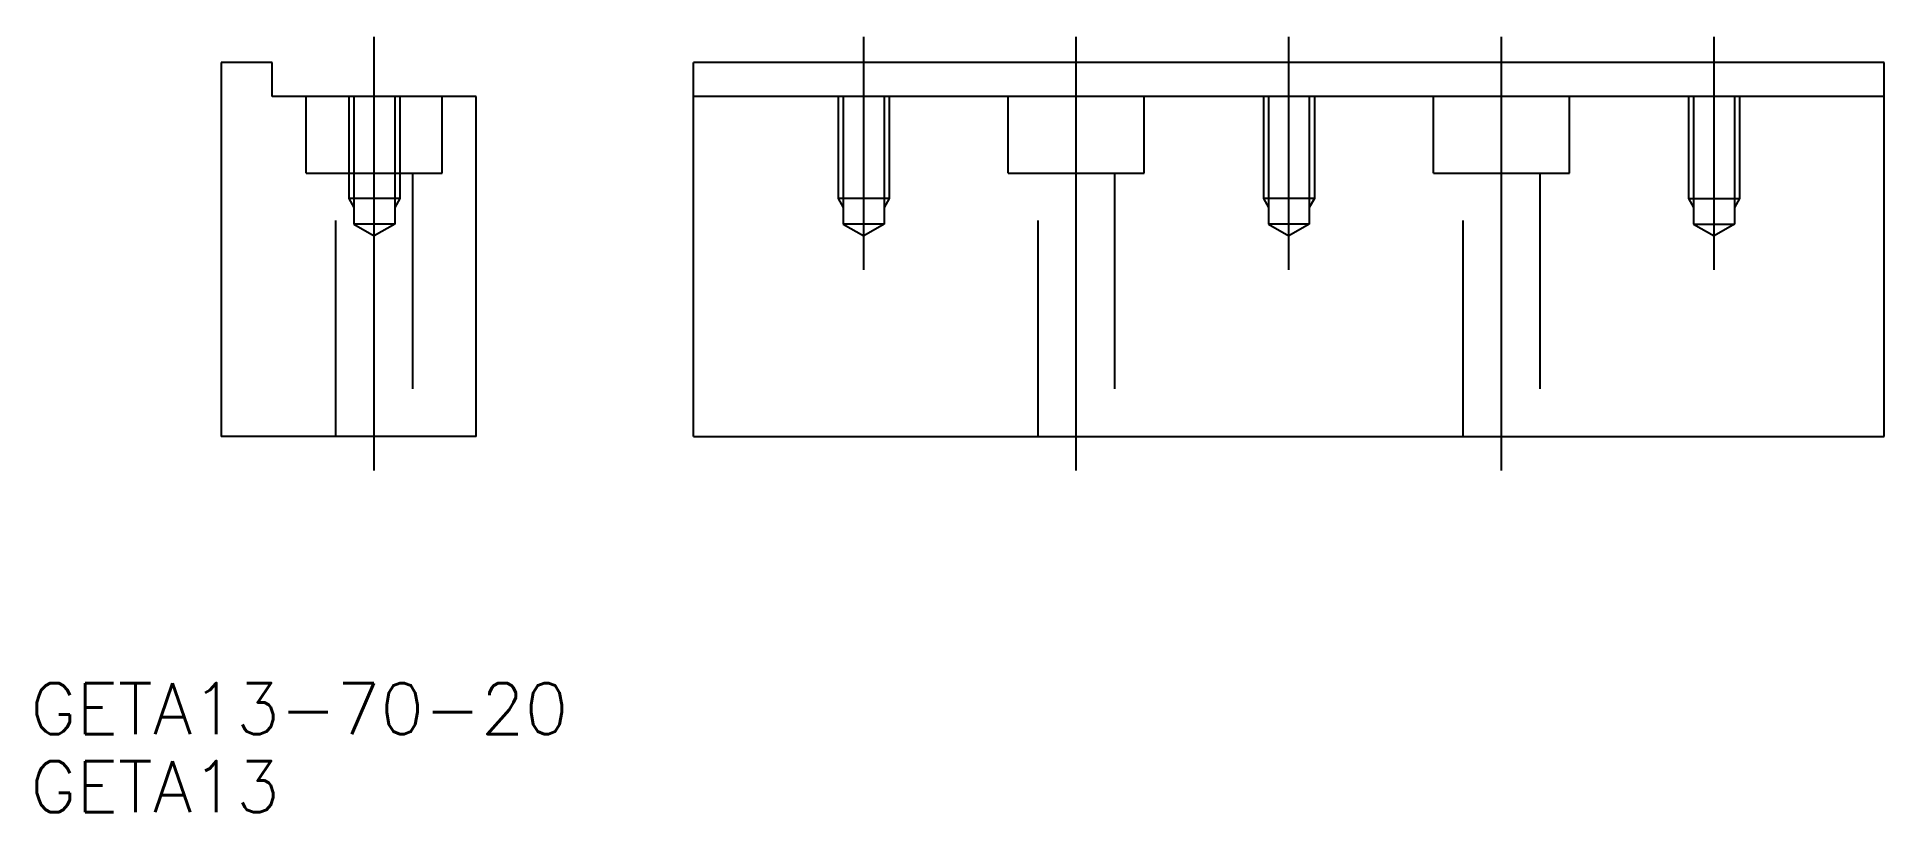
# Model space of a CAD drawing. Extents: x -11 to 98, y -22 to 24.
import ezdxf

# ---------------------------------------------------------------- set-up
doc = ezdxf.new("R2010")
doc.units = 0
doc.linetypes.add('CENTER', pattern=[50.8, 31.75, -6.35, 6.35, -6.35])
doc.linetypes.add('DASHED', pattern=[19.05, 12.7, -6.35])
doc.layers.get('0').update_dxf_attribs({"linetype": 'CONTINUOUS'})
doc.layers.add('CENTER', color=1, linetype='CENTER')
doc.styles.get("Standard").update_dxf_attribs({"font": 'txt.shx', "height": 3, "bigfont": 'bigfont.shx'})

# ---------------------------------------------------------------- blocks, each defined once
blk = doc.blocks.new('*U2')
at = {"color": 7, "linetype": 'CONTINUOUS'}
blk.add_text('GETA13-70-20', height=3, dxfattribs=at).set_placement((-11.22, -17.49))
blk = doc.blocks.new('*U3')
at = {"color": 7, "linetype": 'CONTINUOUS'}
blk.add_text('GETA13', height=3, dxfattribs=at).set_placement((-11.22, -22.08))

msp = doc.modelspace()

# ---------------------------------------------------------------- linework, layer by layer
at = {"color": 7, "linetype": 'CONTINUOUS'}
for p, q in [((3, 22), (0, 22)), ((0, 22), (0, 0)), ((3, 20), (3, 22)), ((97.78, 22), (27.78, 22)), ((27.78, 0), (27.78, 22)), ((97.78, 0), (97.78, 22)), ((15, 20), (3, 20)), ((15, 0), (15, 20)), ((97.78, 20), (27.78, 20)), ((15, 0), (0, 0)), ((27.78, 0), (97.78, 0))]:
    msp.add_line(p, q, dxfattribs=at)
at = {"color": 3, "linetype": 'DASHED'}
for p, q in [((5, 15.5), (5, 20)), ((7.5, 20), (7.5, 14)), ((7.8, 20), (7.8, 12.5)), ((10.2, 20), (10.2, 12.5)), ((10.5, 20), (10.5, 14)), ((13, 15.5), (13, 20)), ((36.28, 20), (36.28, 14)), ((36.58, 20), (36.58, 12.5)), ((38.98, 20), (38.98, 12.5)), ((39.28, 20), (39.28, 14)), ((46.28, 15.5), (46.28, 20)), ((54.28, 15.5), (54.28, 20)), ((61.28, 20), (61.28, 14)), ((61.58, 20), (61.58, 12.5)), ((63.98, 20), (63.98, 12.5)), ((64.28, 20), (64.28, 14)), ((71.28, 15.5), (71.28, 20)), ((79.28, 15.5), (79.28, 20)), ((86.28, 20), (86.28, 14)), ((86.58, 20), (86.58, 12.5)), ((88.98, 20), (88.98, 12.5)), ((89.28, 20), (89.28, 14)), ((5, 15.5), (13, 15.5)), ((6.75, 0), (6.75, 15.5)), ((11.25, 15.5), (11.25, 0)), ((46.28, 15.5), (54.28, 15.5)), ((48.03, 0), (48.03, 15.5)), ((52.53, 15.5), (52.53, 0)), ((71.28, 15.5), (79.28, 15.5)), ((73.03, 0), (73.03, 15.5)), ((77.53, 15.5), (77.53, 0)), ((10.5, 14), (7.5, 14)), ((7.5, 14), (7.8, 13.48)), ((10.5, 14), (10.2, 13.48)), ((39.28, 14), (36.28, 14)), ((36.28, 14), (36.58, 13.48)), ((39.28, 14), (38.98, 13.48)), ((64.28, 14), (61.28, 14)), ((61.28, 14), (61.58, 13.48)), ((64.28, 14), (63.98, 13.48)), ((86.28, 14), (89.28, 14)), ((86.28, 14), (86.58, 13.48)), ((89.28, 14), (88.98, 13.48)), ((10.2, 12.5), (7.8, 12.5)), ((7.8, 12.5), (9, 11.81)), ((10.2, 12.5), (9, 11.81)), ((36.58, 12.5), (37.78, 11.81)), ((38.98, 12.5), (36.58, 12.5)), ((38.98, 12.5), (37.78, 11.81)), ((63.98, 12.5), (61.58, 12.5)), ((61.58, 12.5), (62.78, 11.81)), ((63.98, 12.5), (62.78, 11.81)), ((86.58, 12.5), (88.98, 12.5)), ((86.58, 12.5), (87.78, 11.81)), ((88.98, 12.5), (87.78, 11.81))]:
    msp.add_line(p, q, dxfattribs=at)
at = {"layer": 'CENTER', "color": 1, "linetype": 'CENTER'}
for p, q in [((9, -2), (9, 23.5)), ((37.78, 9.81), (37.78, 23.5)), ((50.28, -2), (50.28, 23.5)), ((62.78, 9.81), (62.78, 23.5)), ((75.28, -2), (75.28, 23.5)), ((87.78, 9.81), (87.78, 23.5))]:
    msp.add_line(p, q, dxfattribs=at)

# ---------------------------------------------------------------- block references
at = {"color": 7, "linetype": 'CONTINUOUS'}
for name in ['*U2', '*U3']:
    msp.add_blockref(name, (0, 0), dxfattribs=at)

doc.saveas('drawing.dxf')
